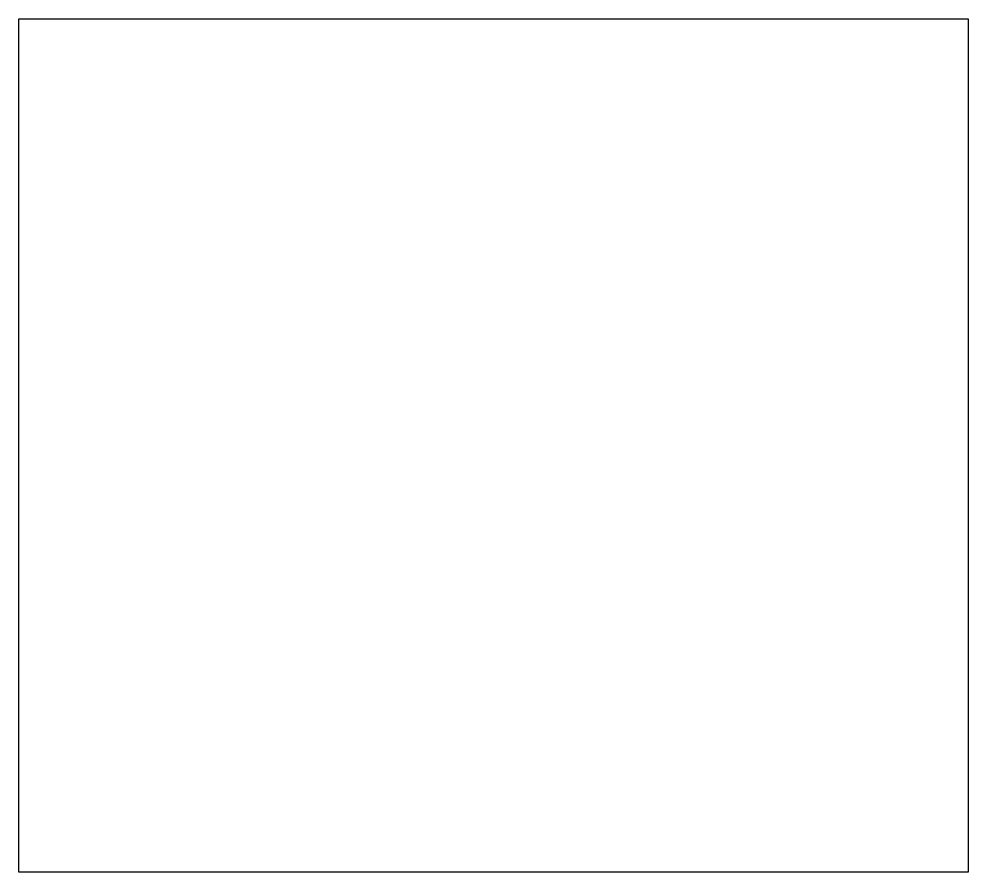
# Model space of a CAD drawing. Header units: millimetres. Extents: x -496 to 496, y -446 to 446.
import ezdxf

# ---------------------------------------------------------------- set-up
doc = ezdxf.new("R2010")
doc.units = ezdxf.units.MM

msp = doc.modelspace()

# ---------------------------------------------------------------- linework, layer by layer
at = {"color": 7, "linetype": 'Continuous', "lineweight": 25}
for p, q in [((-496, -445.9), (-496, 445.9)), ((-496, 445.9), (496, 445.9)), ((496, 445.9), (496, -445.9)), ((496, -445.9), (-496, -445.9))]:
    msp.add_line(p, q, dxfattribs=at)

doc.saveas('drawing.dxf')
